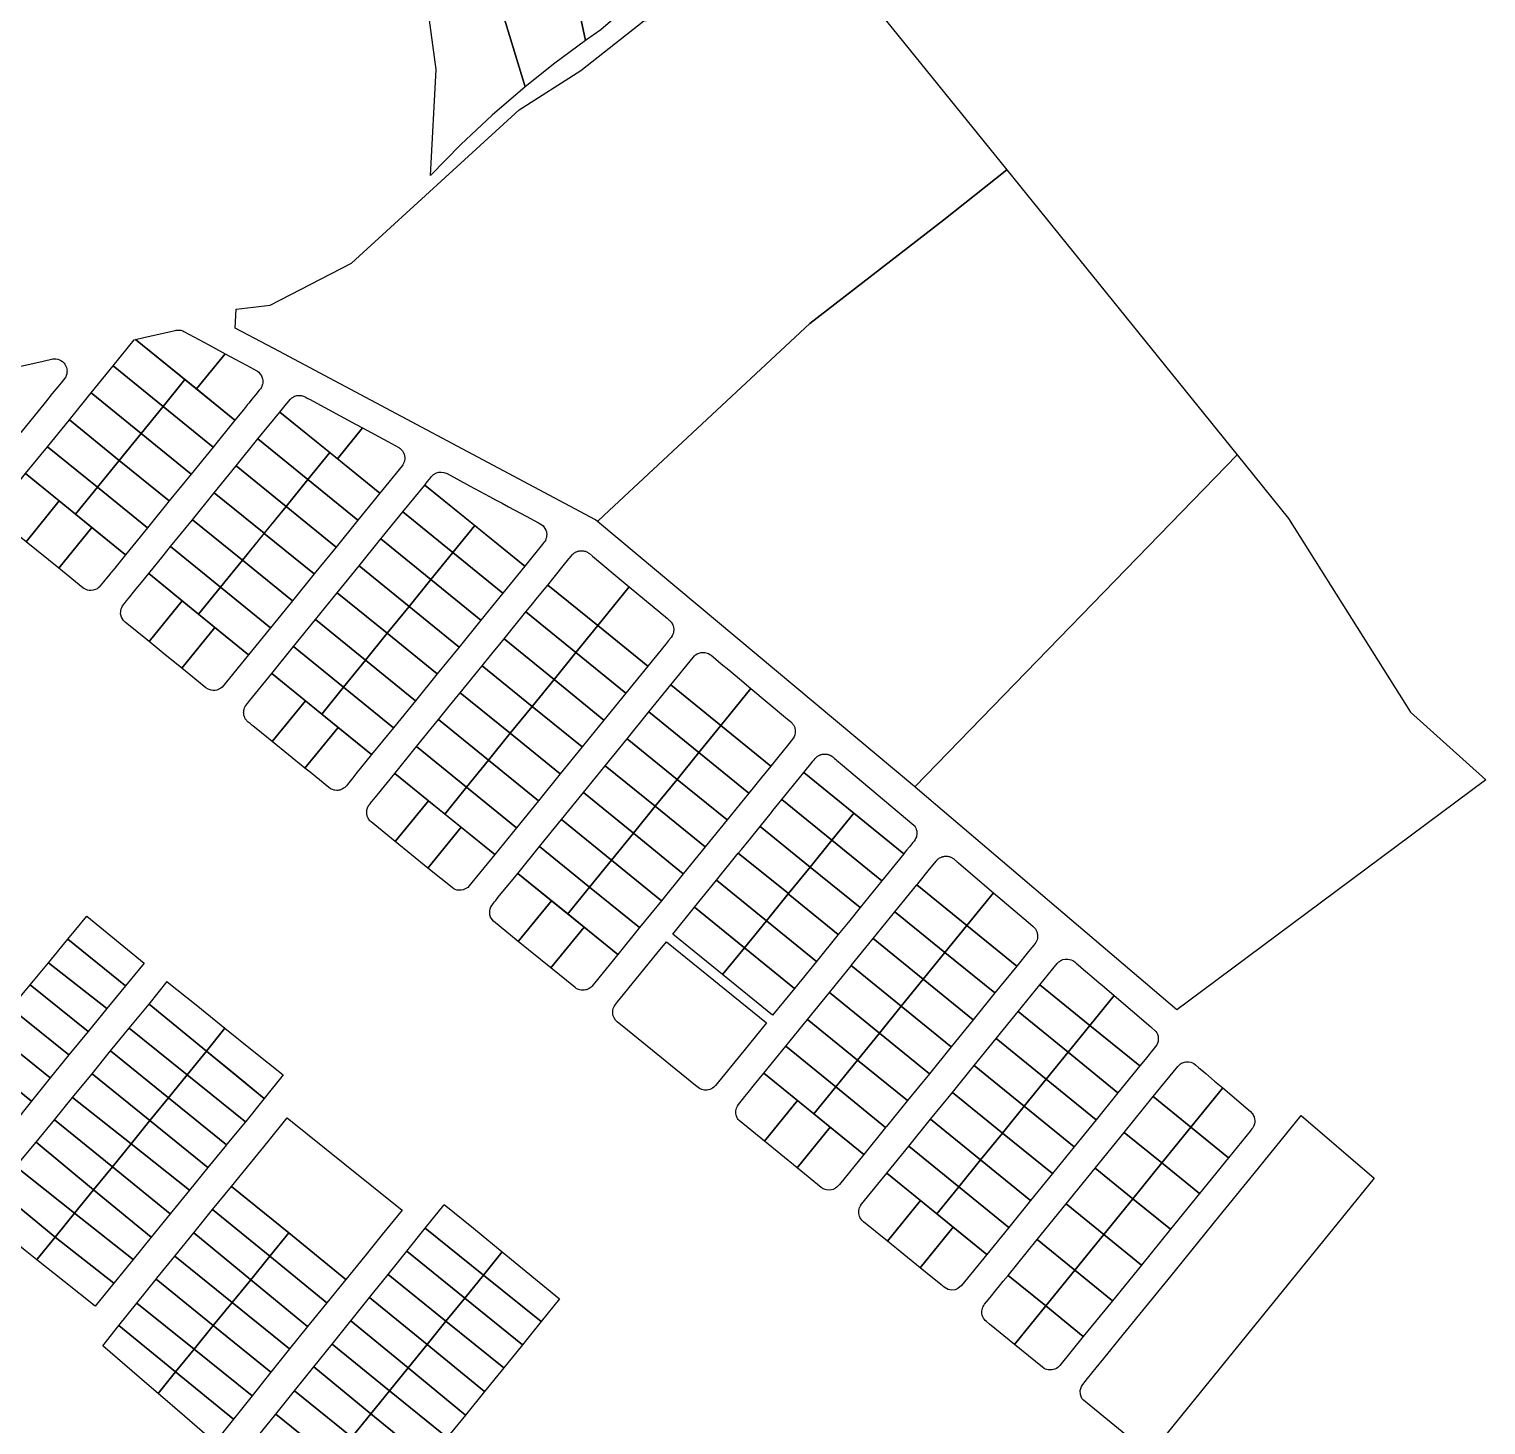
# Model space of a CAD drawing. Header units: millimetres. Extents: x 522658 to 553925, y 7796479 to 7820139.
# Drawn here: x 544670 to 545258, y 7803404 to 7803968 of the extents above; entities that cross this region are included whole.
import ezdxf

# ---------------------------------------------------------------- set-up
doc = ezdxf.new("R2010")
doc.units = ezdxf.units.MM
doc.layers.add('ZONA RESIDENCIAL 2 (ZR_2)', color=2, linetype='Continuous')

msp = doc.modelspace()

# ---------------------------------------------------------------- linework, layer by layer
at = {"layer": 'ZONA RESIDENCIAL 2 (ZR_2)'}
for points in [[(544894.35, 7803962.99), (544882, 7803953.86), (544869.98, 7803944.29), (544844.2, 7804029.05), (544878.99, 7804034.87), (544894.35, 7803962.99)], [(545064.48, 7803910.85), (545039.06, 7803890.61), (544984.94, 7803848.71), (544901.94, 7803771.39), (544899.19, 7803768.83), (544898.46, 7803769.44), (544768.48, 7803838.63), (544752.99, 7803846.88), (544753.31, 7803854.54), (544767.1, 7803856.19), (544799.9, 7803873.13), (544867.64, 7803935.04), (544892.51, 7803950.92), (544917.91, 7803971.02), (544939.6, 7803973.67), (544981.94, 7803978.96), (545009.06, 7803979.44), (545064.48, 7803910.85)], [(544899.19, 7803768.83), (544901.94, 7803771.39), (544984.94, 7803848.71), (545039.06, 7803890.61), (545064.48, 7803910.85), (545157.54, 7803795.68), (545027.31, 7803661.75), (544899.19, 7803768.83)], [(544723.81, 7803815.24), (544703.63, 7803831.63), (544712.17, 7803842.15), (544712.73, 7803842.27), (544732.63, 7803826.1), (544723.81, 7803815.24)], [(544748.86, 7803836.57), (544737.29, 7803822.32), (544712.73, 7803842.27), (544716.02, 7803843.04), (544727.46, 7803845.7), (544728.76, 7803846), (544729.17, 7803846.08), (544729.54, 7803846.12), (544730.12, 7803846.12), (544730.46, 7803846.1), (544730.98, 7803846.01), (544731.36, 7803845.91), (544731.79, 7803845.75), (544732.26, 7803845.53), (544742.34, 7803840.09), (544748.86, 7803836.57)], [(544737.29, 7803822.32), (544748.86, 7803836.57), (544754.94, 7803833.28), (544757.55, 7803831.88), (544760.48, 7803830.29), (544761.46, 7803829.76), (544761.92, 7803829.48), (544762.44, 7803829.08), (544762.79, 7803828.72), (544763.08, 7803828.37), (544763.31, 7803828.04), (544763.52, 7803827.68), (544763.75, 7803827.18), (544763.86, 7803826.86), (544763.99, 7803826.37), (544764.06, 7803825.9), (544764.09, 7803825.49), (544764.09, 7803825.25), (544764.03, 7803824.62), (544763.94, 7803824.16), (544763.88, 7803823.95), (544763.8, 7803823.69), (544763.69, 7803823.42), (544763.5, 7803823.01), (544763.38, 7803822.8), (544763.11, 7803822.4), (544762.63, 7803821.8), (544762.14, 7803821.19), (544761.83, 7803820.81), (544761.27, 7803820.12), (544760.52, 7803819.2), (544759.72, 7803818.21), (544758.96, 7803817.28), (544758.46, 7803816.66), (544757.91, 7803815.99), (544756.23, 7803813.91), (544752.82, 7803809.71), (544737.29, 7803822.32)], [(544723.81, 7803815.24), (544714.98, 7803804.37), (544694.8, 7803820.75), (544703.63, 7803831.63), (544723.81, 7803815.24)], [(544743.99, 7803798.84), (544723.81, 7803815.24), (544732.63, 7803826.1), (544752.82, 7803809.71), (544743.99, 7803798.84)], [(544714.98, 7803804.37), (544706.15, 7803793.5), (544685.97, 7803809.89), (544694.8, 7803820.75), (544714.98, 7803804.37)], [(544804.39, 7803806.59), (544794.24, 7803794.1), (544770.95, 7803813.01), (544773.11, 7803815.66), (544775.25, 7803818.26), (544775.56, 7803818.54), (544775.82, 7803818.75), (544776.03, 7803818.89), (544776.53, 7803819.19), (544776.94, 7803819.37), (544777.36, 7803819.52), (544777.89, 7803819.64), (544778.15, 7803819.69), (544778.72, 7803819.73), (544779.04, 7803819.72), (544779.42, 7803819.69), (544779.65, 7803819.65), (544780.04, 7803819.57), (544780.52, 7803819.42), (544780.84, 7803819.29), (544781.17, 7803819.13), (544781.39, 7803819.01), (544781.64, 7803818.87), (544781.98, 7803818.68), (544782.25, 7803818.54), (544782.5, 7803818.41), (544782.9, 7803818.19), (544801.48, 7803808.16), (544804.39, 7803806.59)], [(544743.99, 7803798.84), (544735.16, 7803787.97), (544714.98, 7803804.37), (544723.81, 7803815.24), (544743.99, 7803798.84)], [(544782.31, 7803785.75), (544762.13, 7803802.14), (544770.95, 7803813.01), (544791.14, 7803796.62), (544782.31, 7803785.75)], [(544706.15, 7803793.5), (544697.32, 7803782.63), (544677.14, 7803799.02), (544685.97, 7803809.89), (544706.15, 7803793.5)], [(544794.24, 7803794.1), (544804.39, 7803806.59), (544814.57, 7803801.09), (544818.95, 7803798.73), (544819.33, 7803798.47), (544819.5, 7803798.35), (544819.74, 7803798.15), (544819.87, 7803798.02), (544820.08, 7803797.81), (544820.31, 7803797.54), (544820.5, 7803797.29), (544820.64, 7803797.08), (544820.77, 7803796.86), (544820.92, 7803796.56), (544821.02, 7803796.35), (544821.13, 7803796.06), (544821.2, 7803795.85), (544821.27, 7803795.59), (544821.34, 7803795.22), (544821.38, 7803794.88), (544821.4, 7803794.51), (544821.4, 7803794.19), (544821.38, 7803793.96), (544821.32, 7803793.5), (544821.24, 7803793.15), (544821.09, 7803792.68), (544820.94, 7803792.32), (544820.87, 7803792.17), (544820.77, 7803791.98), (544820.6, 7803791.7), (544820.29, 7803791.27), (544811.32, 7803780.22), (544794.24, 7803794.1)], [(544735.16, 7803787.97), (544726.34, 7803777.11), (544706.15, 7803793.5), (544714.98, 7803804.37), (544735.16, 7803787.97)], [(544782.31, 7803785.75), (544773.48, 7803774.88), (544753.3, 7803791.27), (544762.13, 7803802.14), (544782.31, 7803785.75)], [(544697.32, 7803782.63), (544688.5, 7803771.77), (544668.32, 7803788.16), (544677.14, 7803799.02), (544697.32, 7803782.63)], [(544802.49, 7803769.36), (544782.31, 7803785.75), (544791.14, 7803796.62), (544811.32, 7803780.22), (544802.49, 7803769.36)], [(545027.31, 7803661.75), (545157.54, 7803795.68), (545178.23, 7803770.08), (545227.46, 7803691.79), (545257.93, 7803664.46), (545137.31, 7803574.74), (545133.15, 7803571.64), (545029.39, 7803660.01), (545027.31, 7803661.75)], [(544726.34, 7803777.11), (544717.51, 7803766.24), (544697.32, 7803782.63), (544706.15, 7803793.5), (544726.34, 7803777.11)], [(544773.48, 7803774.88), (544764.69, 7803764.06), (544744.48, 7803780.41), (544753.3, 7803791.27), (544773.48, 7803774.88)], [(544681.91, 7803777.12), (544668.54, 7803760.67), (544666.43, 7803762.38), (544663.47, 7803764.79), (544661.98, 7803766), (544660.92, 7803766.85), (544659.74, 7803767.81), (544658.84, 7803768.55), (544658.18, 7803769.19), (544657.79, 7803769.72), (544657.55, 7803770.13), (544657.31, 7803770.67), (544657.09, 7803771.41), (544656.99, 7803772.3), (544657.02, 7803773.01), (544657.21, 7803773.89), (544657.46, 7803774.54), (544657.68, 7803774.97), (544658.53, 7803776.1), (544668.32, 7803788.16), (544681.91, 7803777.12)], [(544802.49, 7803769.36), (544793.66, 7803758.49), (544773.48, 7803774.88), (544782.31, 7803785.75), (544802.49, 7803769.36)], [(544840.81, 7803756.27), (544820.63, 7803772.66), (544829.46, 7803783.53), (544849.64, 7803767.14), (544840.81, 7803756.27)], [(544869.83, 7803750.75), (544829.46, 7803783.53), (544830.49, 7803784.8), (544831.35, 7803785.86), (544832.23, 7803786.93), (544833.05, 7803787.74), (544834.27, 7803788.43), (544835.18, 7803788.69), (544836.17, 7803788.78), (544837.19, 7803788.66), (544838.48, 7803788.18), (544847.61, 7803783.25), (544855.61, 7803778.93), (544858.08, 7803777.6), (544860.75, 7803776.16), (544863.34, 7803774.76), (544868.07, 7803772.2), (544870.47, 7803770.91), (544875.39, 7803768.26), (544876.1, 7803767.87), (544876.73, 7803767.46), (544877.23, 7803767.04), (544877.62, 7803766.61), (544878.02, 7803766.03), (544878.36, 7803765.34), (544878.57, 7803764.71), (544878.67, 7803764.18), (544878.72, 7803763.63), (544878.69, 7803762.92), (544878.58, 7803762.31), (544878.43, 7803761.78), (544878.17, 7803761.18), (544877.83, 7803760.62), (544877.6, 7803760.32), (544869.83, 7803750.75)], [(544717.51, 7803766.24), (544708.68, 7803755.37), (544688.5, 7803771.77), (544697.32, 7803782.63), (544717.51, 7803766.24)], [(544764.69, 7803764.06), (544755.83, 7803753.15), (544735.65, 7803769.54), (544744.48, 7803780.41), (544764.69, 7803764.06)], [(544695.1, 7803766.41), (544681.74, 7803749.95), (544668.54, 7803760.67), (544681.91, 7803777.12), (544695.1, 7803766.41)], [(544793.66, 7803758.49), (544784.84, 7803747.63), (544764.66, 7803764.02), (544773.48, 7803774.88), (544793.66, 7803758.49)], [(544840.81, 7803756.27), (544831.98, 7803745.4), (544811.81, 7803761.79), (544820.63, 7803772.66), (544840.81, 7803756.27)], [(544681.74, 7803749.95), (544695.1, 7803766.41), (544708.68, 7803755.37), (544705.43, 7803751.37), (544704.28, 7803749.95), (544703.7, 7803749.23), (544702.78, 7803748.11), (544701.75, 7803746.83), (544700.99, 7803745.9), (544700.36, 7803745.13), (544699.78, 7803744.41), (544699.13, 7803743.61), (544698.47, 7803742.8), (544698.03, 7803742.33), (544697.64, 7803741.99), (544697.21, 7803741.69), (544696.59, 7803741.37), (544695.54, 7803741.04), (544694.71, 7803740.95), (544694, 7803740.98), (544693.36, 7803741.1), (544692.76, 7803741.3), (544692.03, 7803741.66), (544691.44, 7803742.07), (544681.74, 7803749.95)], [(544755.83, 7803753.15), (544747, 7803742.28), (544726.82, 7803758.67), (544735.65, 7803769.54), (544755.83, 7803753.15)], [(544861, 7803739.88), (544840.81, 7803756.27), (544849.64, 7803767.14), (544869.83, 7803750.75), (544861, 7803739.88)], [(544784.84, 7803747.63), (544776.01, 7803736.75), (544755.83, 7803753.15), (544764.66, 7803764.02), (544784.84, 7803747.63)], [(544831.98, 7803745.4), (544823.16, 7803734.54), (544802.98, 7803750.92), (544811.81, 7803761.79), (544831.98, 7803745.4)], [(544747, 7803742.28), (544738.18, 7803731.42), (544718, 7803747.81), (544723.83, 7803754.99), (544726.82, 7803758.67), (544747, 7803742.28)], [(544852.17, 7803729.01), (544831.98, 7803745.4), (544840.81, 7803756.27), (544861, 7803739.88), (544852.17, 7803729.01)], [(544899.32, 7803726.79), (544879.14, 7803743.18), (544885.38, 7803750.87), (544887.71, 7803753.73), (544888.55, 7803754.76), (544889.01, 7803755.33), (544889.16, 7803755.49), (544889.32, 7803755.65), (544889.49, 7803755.8), (544889.72, 7803755.99), (544889.92, 7803756.14), (544890.21, 7803756.32), (544890.39, 7803756.43), (544890.55, 7803756.51), (544890.8, 7803756.62), (544891.08, 7803756.73), (544891.33, 7803756.82), (544891.61, 7803756.89), (544891.82, 7803756.94), (544892.02, 7803756.97), (544892.39, 7803757.01), (544892.72, 7803757.03), (544893.01, 7803757.02), (544893.21, 7803757.01), (544893.55, 7803756.97), (544893.97, 7803756.88), (544894.33, 7803756.78), (544894.5, 7803756.71), (544894.86, 7803756.57), (544895.01, 7803756.5), (544895.22, 7803756.39), (544895.48, 7803756.23), (544895.7, 7803756.08), (544895.97, 7803755.87), (544897.17, 7803754.87), (544906.4, 7803747.17), (544912.05, 7803742.46), (544899.32, 7803726.79)], [(544731.59, 7803736.78), (544718.22, 7803720.32), (544708.52, 7803728.2), (544707.88, 7803728.81), (544707.37, 7803729.52), (544707.06, 7803730.14), (544706.76, 7803731.13), (544706.69, 7803731.6), (544706.7, 7803732.66), (544706.88, 7803733.52), (544707.1, 7803734.12), (544707.44, 7803734.74), (544708.2, 7803735.74), (544709.06, 7803736.81), (544710.36, 7803738.4), (544711.9, 7803740.3), (544713.68, 7803742.49), (544715.06, 7803744.19), (544718, 7803747.81), (544731.59, 7803736.78)], [(544776.01, 7803736.75), (544767.19, 7803725.89), (544747, 7803742.28), (544755.83, 7803753.15), (544776.01, 7803736.75)], [(544823.16, 7803734.54), (544814.33, 7803723.67), (544794.16, 7803740.06), (544802.98, 7803750.92), (544823.16, 7803734.54)], [(544767.19, 7803725.89), (544758.36, 7803715.02), (544738.18, 7803731.42), (544747, 7803742.28), (544767.19, 7803725.89)], [(544843.34, 7803718.14), (544823.16, 7803734.54), (544831.98, 7803745.4), (544852.17, 7803729.01), (544843.34, 7803718.14)], [(544890.49, 7803715.92), (544870.31, 7803732.31), (544872.42, 7803734.9), (544874.99, 7803738.07), (544879.14, 7803743.18), (544899.32, 7803726.79), (544890.49, 7803715.92)], [(544919.5, 7803710.4), (544899.32, 7803726.79), (544912.05, 7803742.46), (544927.5, 7803729.59), (544927.8, 7803729.34), (544928.23, 7803728.98), (544928.56, 7803728.68), (544928.73, 7803728.5), (544928.86, 7803728.35), (544929.05, 7803728.11), (544929.27, 7803727.8), (544929.41, 7803727.55), (544929.61, 7803727.15), (544929.8, 7803726.65), (544929.93, 7803726.16), (544930.03, 7803725.38), (544930.03, 7803724.9), (544929.96, 7803724.27), (544929.87, 7803723.87), (544929.69, 7803723.33), (544929.36, 7803722.62), (544928.91, 7803721.98), (544927.92, 7803720.76), (544926.67, 7803719.22), (544919.5, 7803710.4)], [(544744.78, 7803726.06), (544731.42, 7803709.6), (544723.92, 7803715.69), (544718.22, 7803720.32), (544731.59, 7803736.78), (544744.78, 7803726.06)], [(544814.33, 7803723.67), (544805.51, 7803712.8), (544785.33, 7803729.19), (544794.16, 7803740.06), (544814.33, 7803723.67)], [(544834.52, 7803707.27), (544814.33, 7803723.67), (544823.16, 7803734.54), (544843.34, 7803718.14), (544834.52, 7803707.27)], [(544881.67, 7803705.05), (544861.48, 7803721.44), (544870.31, 7803732.31), (544890.49, 7803715.92), (544881.67, 7803705.05)], [(544731.42, 7803709.6), (544744.78, 7803726.06), (544758.36, 7803715.02), (544747.67, 7803701.93), (544747.15, 7803701.51), (544746.65, 7803701.2), (544746.05, 7803700.93), (544745.54, 7803700.77), (544744.84, 7803700.63), (544744.03, 7803700.61), (544743.26, 7803700.7), (544742.49, 7803700.93), (544742.06, 7803701.12), (544741.12, 7803701.72), (544731.42, 7803709.6)], [(544805.51, 7803712.8), (544796.68, 7803701.93), (544776.5, 7803718.32), (544785.33, 7803729.19), (544805.51, 7803712.8)], [(544910.67, 7803699.53), (544890.49, 7803715.92), (544899.32, 7803726.79), (544919.5, 7803710.4), (544910.67, 7803699.53)], [(544825.69, 7803696.41), (544805.51, 7803712.8), (544814.33, 7803723.67), (544834.52, 7803707.27), (544825.69, 7803696.41)], [(544872.84, 7803694.18), (544852.66, 7803710.58), (544856.56, 7803715.38), (544859.75, 7803719.31), (544861.48, 7803721.44), (544881.67, 7803705.05), (544872.84, 7803694.18)], [(544796.68, 7803701.93), (544787.86, 7803691.07), (544767.68, 7803707.46), (544776.5, 7803718.32), (544796.68, 7803701.93)], [(544816.86, 7803685.54), (544796.68, 7803701.93), (544805.51, 7803712.8), (544825.69, 7803696.41), (544816.86, 7803685.54)], [(544901.85, 7803688.66), (544881.67, 7803705.05), (544890.49, 7803715.92), (544910.67, 7803699.53), (544901.85, 7803688.66)], [(544949, 7803686.44), (544928.82, 7803702.83), (544937.79, 7803713.87), (544938.39, 7803714.57), (544938.84, 7803714.95), (544939.46, 7803715.36), (544940.22, 7803715.7), (544940.89, 7803715.89), (544941.36, 7803715.96), (544941.88, 7803715.99), (544942.57, 7803715.94), (544943.48, 7803715.72), (544944.05, 7803715.49), (544944.6, 7803715.18), (544945.09, 7803714.82), (544945.89, 7803714.16), (544949.17, 7803711.42), (544952.22, 7803708.87), (544956.55, 7803705.24), (544961.15, 7803701.4), (544949, 7803686.44)], [(544781.26, 7803696.43), (544767.9, 7803679.97), (544761.39, 7803685.25), (544760.17, 7803686.24), (544759.53, 7803686.76), (544758.95, 7803687.24), (544758.19, 7803687.85), (544757.96, 7803688.05), (544757.7, 7803688.31), (544757.44, 7803688.61), (544757.27, 7803688.83), (544757.03, 7803689.21), (544756.79, 7803689.67), (544756.65, 7803690.02), (544756.54, 7803690.35), (544756.46, 7803690.66), (544756.41, 7803690.96), (544756.36, 7803691.37), (544756.35, 7803691.84), (544756.36, 7803692.13), (544756.43, 7803692.65), (544756.52, 7803693.04), (544756.71, 7803693.61), (544756.83, 7803693.87), (544757.01, 7803694.22), (544757.2, 7803694.53), (544757.85, 7803695.36), (544758.69, 7803696.39), (544767.68, 7803707.46), (544781.26, 7803696.43)], [(544864.02, 7803683.32), (544843.83, 7803699.71), (544852.66, 7803710.58), (544872.84, 7803694.18), (544864.02, 7803683.32)], [(544816.86, 7803685.54), (544808.04, 7803674.68), (544787.86, 7803691.07), (544796.68, 7803701.93), (544816.86, 7803685.54)], [(544893.02, 7803677.79), (544872.84, 7803694.18), (544881.67, 7803705.05), (544901.85, 7803688.66), (544893.02, 7803677.79)], [(544940.17, 7803675.57), (544919.99, 7803691.96), (544928.82, 7803702.83), (544949, 7803686.44), (544940.17, 7803675.57)], [(544969.18, 7803670.05), (544949, 7803686.44), (544961.15, 7803701.4), (544975.15, 7803689.7), (544977.32, 7803687.89), (544978.32, 7803686.75), (544978.84, 7803685.67), (544979.1, 7803684.42), (544979.09, 7803683.53), (544978.93, 7803682.69), (544978.62, 7803681.88), (544977.99, 7803680.9), (544975.98, 7803678.42), (544971.95, 7803673.45), (544969.18, 7803670.05)], [(544794.46, 7803685.71), (544781.09, 7803669.25), (544767.9, 7803679.97), (544781.26, 7803696.43), (544794.46, 7803685.71)], [(544855.19, 7803672.45), (544835.01, 7803688.84), (544838.82, 7803693.53), (544843.83, 7803699.71), (544864.02, 7803683.32), (544855.19, 7803672.45)], [(544884.2, 7803666.93), (544864.02, 7803683.32), (544872.84, 7803694.18), (544893.02, 7803677.79), (544884.2, 7803666.93)], [(544931.35, 7803664.7), (544911.16, 7803681.09), (544919.99, 7803691.96), (544940.17, 7803675.57), (544931.35, 7803664.7)], [(544781.09, 7803669.25), (544794.46, 7803685.71), (544808.04, 7803674.68), (544801.71, 7803666.88), (544800.46, 7803665.33), (544799.4, 7803664.04), (544798.82, 7803663.32), (544798.28, 7803662.65), (544797.83, 7803662.1), (544797.55, 7803661.78), (544797.23, 7803661.48), (544796.96, 7803661.26), (544796.5, 7803660.96), (544796.14, 7803660.76), (544795.72, 7803660.58), (544795.17, 7803660.4), (544794.81, 7803660.33), (544794.38, 7803660.27), (544793.99, 7803660.25), (544793.22, 7803660.31), (544792.91, 7803660.36), (544792.26, 7803660.55), (544791.7, 7803660.79), (544791.22, 7803661.06), (544790.8, 7803661.37), (544783.17, 7803667.57), (544781.09, 7803669.25)], [(544846.36, 7803661.58), (544826.18, 7803677.97), (544835.01, 7803688.84), (544855.19, 7803672.45), (544846.36, 7803661.58)], [(544875.37, 7803656.06), (544855.19, 7803672.45), (544864.02, 7803683.32), (544884.2, 7803666.93), (544875.37, 7803656.06)], [(544960.36, 7803659.18), (544940.17, 7803675.57), (544949, 7803686.44), (544969.18, 7803670.05), (544965.43, 7803665.42), (544960.36, 7803659.18)], [(544846.36, 7803661.58), (544837.54, 7803650.72), (544817.36, 7803667.11), (544826.18, 7803677.97), (544846.36, 7803661.58)], [(544922.52, 7803653.83), (544902.34, 7803670.23), (544911.16, 7803681.09), (544931.35, 7803664.7), (544922.52, 7803653.83)], [(544866.54, 7803645.19), (544846.36, 7803661.58), (544855.19, 7803672.45), (544875.37, 7803656.06), (544866.54, 7803645.19)], [(544951.53, 7803648.31), (544931.35, 7803664.7), (544940.17, 7803675.57), (544960.36, 7803659.18), (544951.53, 7803648.31)], [(545022.9, 7803634.67), (544982.53, 7803667.45), (544985.97, 7803671.68), (544986.23, 7803672.01), (544986.73, 7803672.61), (544987.11, 7803673.09), (544987.41, 7803673.43), (544987.58, 7803673.59), (544987.76, 7803673.75), (544987.94, 7803673.9), (544988.17, 7803674.06), (544988.38, 7803674.2), (544988.54, 7803674.3), (544988.7, 7803674.38), (544988.89, 7803674.47), (544989.07, 7803674.55), (544989.2, 7803674.61), (544989.37, 7803674.67), (544989.49, 7803674.71), (544989.57, 7803674.73), (544989.99, 7803674.84), (544990.19, 7803674.87), (544990.35, 7803674.9), (544990.45, 7803674.91), (544990.85, 7803674.94), (544991, 7803674.94), (544991.39, 7803674.92), (544991.64, 7803674.9), (544991.98, 7803674.84), (544992.2, 7803674.79), (544992.42, 7803674.73), (544992.61, 7803674.67), (544992.76, 7803674.62), (544992.89, 7803674.57), (544993.08, 7803674.48), (544993.24, 7803674.4), (544993.41, 7803674.32), (544993.6, 7803674.21), (544993.79, 7803674.08), (544994.2, 7803673.78), (544994.64, 7803673.41), (544994.94, 7803673.15), (544995.43, 7803672.75), (544995.86, 7803672.39), (544996.47, 7803671.88), (544997.33, 7803671.16), (545027.02, 7803646.17), (545027.21, 7803645.92), (545027.43, 7803645.61), (545027.63, 7803645.25), (545027.77, 7803644.95), (545027.96, 7803644.46), (545028.02, 7803644.23), (545028.11, 7803643.85), (545028.17, 7803643.4), (545028.19, 7803642.98), (545028.16, 7803642.45), (545028.09, 7803641.97), (545027.98, 7803641.51), (545027.81, 7803641.06), (545027.5, 7803640.42), (545027.07, 7803639.81), (545026.44, 7803639.03), (545026.13, 7803638.65), (545025.64, 7803638.04), (545025.17, 7803637.46), (545024.14, 7803636.2), (545023.52, 7803635.43), (545022.9, 7803634.67)], [(544830.94, 7803656.08), (544817.58, 7803639.62), (544807.87, 7803647.5), (544807.56, 7803647.78), (544807.35, 7803648), (544807.07, 7803648.32), (544806.87, 7803648.61), (544806.64, 7803648.98), (544806.45, 7803649.36), (544806.28, 7803649.82), (544806.17, 7803650.18), (544806.1, 7803650.54), (544806.05, 7803650.85), (544806.03, 7803651.2), (544806.03, 7803651.44), (544806.03, 7803651.62), (544806.04, 7803651.76), (544806.06, 7803651.98), (544806.1, 7803652.25), (544806.15, 7803652.49), (544806.19, 7803652.66), (544806.23, 7803652.79), (544806.31, 7803653.05), (544806.36, 7803653.17), (544806.4, 7803653.29), (544806.47, 7803653.45), (544806.53, 7803653.57), (544806.57, 7803653.66), (544806.69, 7803653.88), (544806.77, 7803654), (544806.86, 7803654.14), (544806.95, 7803654.28), (544807.14, 7803654.54), (544807.4, 7803654.85), (544807.66, 7803655.17), (544808, 7803655.58), (544808.3, 7803655.96), (544810.28, 7803658.39), (544817.36, 7803667.11), (544830.94, 7803656.08)], [(544913.7, 7803642.97), (544893.51, 7803659.36), (544902.34, 7803670.23), (544922.52, 7803653.83), (544913.7, 7803642.97)], [(544993.89, 7803640.19), (544973.71, 7803656.58), (544979.57, 7803663.8), (544980.85, 7803665.37), (544982.53, 7803667.45), (545002.72, 7803651.06), (544993.89, 7803640.19)], [(544866.54, 7803645.19), (544857.72, 7803634.33), (544837.54, 7803650.72), (544846.36, 7803661.58), (544866.54, 7803645.19)], [(544942.7, 7803637.44), (544922.52, 7803653.83), (544931.35, 7803664.7), (544951.53, 7803648.31), (544942.7, 7803637.44)], [(544844.14, 7803645.36), (544830.77, 7803628.9), (544817.58, 7803639.62), (544830.94, 7803656.08), (544844.14, 7803645.36)], [(544904.87, 7803632.1), (544884.69, 7803648.49), (544893.51, 7803659.36), (544913.7, 7803642.97), (544904.87, 7803632.1)], [(544933.88, 7803626.58), (544913.7, 7803642.97), (544922.52, 7803653.83), (544942.7, 7803637.44), (544933.88, 7803626.58)], [(544993.89, 7803640.19), (544985.07, 7803629.32), (544964.88, 7803645.72), (544969.48, 7803651.37), (544970.08, 7803652.11), (544971.93, 7803654.39), (544973.71, 7803656.58), (544993.89, 7803640.19)], [(544896.04, 7803621.23), (544875.86, 7803637.62), (544884.69, 7803648.49), (544904.87, 7803632.1), (544896.04, 7803621.23)], [(545014.07, 7803623.8), (544993.89, 7803640.19), (545002.72, 7803651.06), (545022.9, 7803634.67), (545014.07, 7803623.8)], [(544830.77, 7803628.9), (544844.14, 7803645.36), (544857.72, 7803634.33), (544848.54, 7803623.02), (544846.89, 7803621.11), (544845.59, 7803620.31), (544844.98, 7803620.09), (544844.18, 7803619.93), (544843.41, 7803619.91), (544842.46, 7803620.04), (544841.75, 7803620.27), (544841.23, 7803620.52), (544840.48, 7803621.02), (544835.92, 7803624.72), (544830.77, 7803628.9)], [(544925.05, 7803615.71), (544904.87, 7803632.1), (544913.7, 7803642.97), (544933.88, 7803626.58), (544925.05, 7803615.71)], [(544985.07, 7803629.32), (544976.37, 7803618.62), (544956.05, 7803634.85), (544957.34, 7803636.44), (544960.41, 7803640.22), (544964.88, 7803645.72), (544985.07, 7803629.32)], [(544896.04, 7803621.23), (544887.22, 7803610.37), (544867.04, 7803626.76), (544875.86, 7803637.62), (544896.04, 7803621.23)], [(545005.25, 7803612.93), (544985.06, 7803629.32), (544993.89, 7803640.19), (545014.07, 7803623.8), (545005.25, 7803612.93)], [(544916.22, 7803604.84), (544896.04, 7803621.23), (544904.87, 7803632.1), (544925.05, 7803615.71), (544916.22, 7803604.84)], [(544976.37, 7803618.62), (544967.41, 7803607.59), (544947.23, 7803623.98), (544956.05, 7803634.85), (544976.37, 7803618.62)], [(545048.36, 7803605.74), (545028.18, 7803622.13), (545028.51, 7803622.54), (545032.81, 7803627.84), (545035.96, 7803631.72), (545036.19, 7803631.99), (545036.31, 7803632.12), (545036.48, 7803632.3), (545036.64, 7803632.45), (545036.82, 7803632.6), (545036.99, 7803632.72), (545037.17, 7803632.85), (545037.38, 7803632.98), (545037.83, 7803633.22), (545038.13, 7803633.35), (545038.31, 7803633.42), (545038.52, 7803633.48), (545038.72, 7803633.54), (545039.07, 7803633.61), (545039.35, 7803633.65), (545039.52, 7803633.67), (545039.76, 7803633.69), (545040.13, 7803633.69), (545040.49, 7803633.66), (545040.92, 7803633.59), (545041.21, 7803633.53), (545041.64, 7803633.39), (545041.92, 7803633.28), (545042.21, 7803633.15), (545042.46, 7803633.01), (545042.6, 7803632.93), (545042.84, 7803632.76), (545043.07, 7803632.59), (545043.4, 7803632.31), (545043.63, 7803632.12), (545043.79, 7803631.98), (545044.05, 7803631.76), (545044.4, 7803631.46), (545045.07, 7803630.89), (545059.09, 7803618.95), (545048.36, 7803605.74)], [(544880.62, 7803615.73), (544867.26, 7803599.27), (544857.22, 7803607.45), (544856.63, 7803608.14), (544856.08, 7803609.13), (544855.82, 7803609.95), (544855.72, 7803610.64), (544855.73, 7803611.58), (544855.89, 7803612.38), (544856.21, 7803613.22), (544856.63, 7803613.94), (544857.21, 7803614.66), (544857.69, 7803615.25), (544858.12, 7803615.78), (544858.5, 7803616.25), (544859.17, 7803617.08), (544867.04, 7803626.76), (544880.62, 7803615.73)], [(544996.42, 7803602.07), (544976.24, 7803618.46), (544985.06, 7803629.32), (545005.25, 7803612.93), (545001.05, 7803607.77), (544996.42, 7803602.07)], [(544916.22, 7803604.84), (544907.4, 7803593.98), (544887.22, 7803610.37), (544896.04, 7803621.23), (544916.22, 7803604.84)], [(544967.41, 7803607.59), (544958.58, 7803596.72), (544938.4, 7803613.11), (544947.23, 7803623.98), (544967.41, 7803607.59)], [(544987.59, 7803591.2), (544967.41, 7803607.59), (544976.24, 7803618.46), (544996.42, 7803602.07), (544987.59, 7803591.2)], [(545039.53, 7803594.87), (545019.35, 7803611.26), (545028.18, 7803622.13), (545048.36, 7803605.74), (545039.53, 7803594.87)], [(545068.54, 7803589.35), (545048.36, 7803605.74), (545059.09, 7803618.95), (545073.14, 7803606.99), (545075.17, 7803605.26), (545075.79, 7803604.63), (545076.04, 7803604.31), (545076.32, 7803603.85), (545076.55, 7803603.37), (545076.71, 7803602.93), (545076.81, 7803602.52), (545076.89, 7803602.06), (545076.93, 7803601.55), (545076.9, 7803600.89), (545076.83, 7803600.49), (545076.69, 7803599.93), (545076.48, 7803599.39), (545076.2, 7803598.86), (545075.42, 7803597.82), (545074.6, 7803596.81), (545073.26, 7803595.16), (545068.54, 7803589.35)], [(544893.82, 7803605.01), (544880.45, 7803588.55), (544867.26, 7803599.27), (544880.62, 7803615.73), (544893.82, 7803605.01)], [(544958.58, 7803596.72), (544949.76, 7803585.86), (544929.58, 7803602.25), (544938.4, 7803613.11), (544958.58, 7803596.72)], [(544716.14, 7803590.5), (544708.59, 7803581.3), (544685.37, 7803600.22), (544692.97, 7803609.45), (544716.14, 7803590.5)], [(544978.77, 7803580.33), (544958.58, 7803596.72), (544967.41, 7803607.59), (544987.59, 7803591.2), (544978.77, 7803580.33)], [(545030.71, 7803584), (545010.52, 7803600.4), (545019.35, 7803611.26), (545039.53, 7803594.87), (545030.71, 7803584)], [(544880.45, 7803588.55), (544893.82, 7803605.01), (544907.4, 7803593.98), (544898, 7803582.4), (544897.39, 7803581.65), (544897.01, 7803581.2), (544896.77, 7803580.95), (544896.62, 7803580.82), (544896.3, 7803580.55), (544895.81, 7803580.23), (544895.55, 7803580.09), (544895.08, 7803579.88), (544894.69, 7803579.75), (544894.43, 7803579.68), (544893.79, 7803579.58), (544893.38, 7803579.56), (544892.94, 7803579.57), (544892.61, 7803579.6), (544892.15, 7803579.69), (544891.67, 7803579.83), (544891.2, 7803580.02), (544890.91, 7803580.17), (544890.65, 7803580.32), (544890.15, 7803580.67), (544880.45, 7803588.55)], [(545068.54, 7803589.35), (545059.71, 7803578.48), (545039.53, 7803594.87), (545048.36, 7803605.74), (545068.54, 7803589.35)], [(544708.59, 7803581.3), (544701.06, 7803572.13), (544677.52, 7803590.69), (544685.37, 7803600.22), (544708.59, 7803581.3)], [(544967.42, 7803566.36), (544958.27, 7803555.09), (544946.87, 7803541.06), (544946.2, 7803540.38), (544945.67, 7803539.99), (544945.24, 7803539.75), (544944.53, 7803539.45), (544943.53, 7803539.24), (544942.42, 7803539.24), (544941.29, 7803539.5), (544940.48, 7803539.88), (544939.83, 7803540.33), (544938.85, 7803541.12), (544911.31, 7803563.49), (544907.23, 7803566.8), (544906.53, 7803567.49), (544905.92, 7803568.44), (544905.61, 7803569.2), (544905.45, 7803569.88), (544905.38, 7803570.61), (544905.44, 7803571.45), (544905.61, 7803572.16), (544905.97, 7803573.04), (544906.5, 7803573.84), (544907.36, 7803574.89), (544908.53, 7803576.33), (544923.17, 7803594.36), (544927.05, 7803599.14), (544967.42, 7803566.36)], [(544978.77, 7803580.33), (544969.94, 7803569.47), (544949.76, 7803585.86), (544958.58, 7803596.72), (544978.77, 7803580.33)], [(545021.88, 7803573.13), (545001.7, 7803589.53), (545010.52, 7803600.4), (545030.71, 7803584), (545021.88, 7803573.13)], [(545059.71, 7803578.48), (545050.89, 7803567.61), (545030.69, 7803583.98), (545039.53, 7803594.87), (545059.71, 7803578.48)], [(544701.06, 7803572.13), (544693.53, 7803562.96), (544670.17, 7803581.76), (544677.52, 7803590.69), (544701.06, 7803572.13)], [(545013.06, 7803562.27), (544992.87, 7803578.66), (545001.59, 7803589.4), (545001.7, 7803589.53), (545021.88, 7803573.13), (545013.06, 7803562.27)], [(545098.04, 7803565.39), (545077.86, 7803581.79), (545084.8, 7803590.34), (545085.56, 7803591.09), (545086.34, 7803591.61), (545087.14, 7803591.94), (545088.09, 7803592.15), (545089.16, 7803592.16), (545090.52, 7803591.83), (545091.14, 7803591.54), (545091.92, 7803590.99), (545092.56, 7803590.45), (545093.31, 7803589.82), (545094.39, 7803588.89), (545095.47, 7803587.97), (545096.32, 7803587.25), (545098.81, 7803585.13), (545100.87, 7803583.38), (545103.92, 7803580.78), (545107.83, 7803577.45), (545098.04, 7803565.39)], [(545050.89, 7803567.61), (545042.06, 7803556.75), (545021.88, 7803573.13), (545030.69, 7803583.98), (545050.89, 7803567.61)], [(544693.53, 7803562.96), (544685.75, 7803553.48), (544662.4, 7803572.33), (544670.17, 7803581.76), (544693.53, 7803562.96)], [(544748.81, 7803564.26), (544741.3, 7803555.03), (544718.16, 7803574), (544725.46, 7803583.04), (544725.52, 7803582.99), (544737.12, 7803573.66), (544748.81, 7803564.26)], [(545004.23, 7803551.4), (544984.04, 7803567.8), (544992.87, 7803578.66), (545013.06, 7803562.27), (545004.23, 7803551.4)], [(545089.21, 7803554.52), (545069.03, 7803570.92), (545077.86, 7803581.79), (545098.04, 7803565.39), (545089.21, 7803554.52)], [(545118.22, 7803549), (545098.04, 7803565.39), (545107.83, 7803577.45), (545122.64, 7803564.84), (545124.73, 7803562.86), (545125.02, 7803562.41), (545125.29, 7803561.85), (545125.56, 7803560.99), (545125.67, 7803560.11), (545125.56, 7803558.9), (545125.05, 7803557.54), (545124.55, 7803556.8), (545123.6, 7803555.63), (545122.84, 7803554.69), (545121.98, 7803553.63), (545120.32, 7803551.59), (545118.22, 7803549)], [(544685.75, 7803553.48), (544678.29, 7803544.24), (544654.77, 7803563.07), (544662.4, 7803572.33), (544685.75, 7803553.48)], [(544741.3, 7803555.03), (544733.51, 7803545.44), (544710.19, 7803564.26), (544718.16, 7803574), (544741.3, 7803555.03)], [(545042.06, 7803556.75), (545033.24, 7803545.88), (545013.06, 7803562.27), (545021.88, 7803573.13), (545042.06, 7803556.75)], [(544995.4, 7803540.53), (544975.22, 7803556.93), (544984.04, 7803567.8), (545004.23, 7803551.4), (544995.4, 7803540.53)], [(545080.39, 7803543.66), (545060.2, 7803560.05), (545069.03, 7803570.92), (545089.21, 7803554.52), (545080.39, 7803543.66)], [(544678.29, 7803544.24), (544670.66, 7803534.77), (544647.08, 7803553.74), (544654.77, 7803563.07), (544678.29, 7803544.24)], [(544733.51, 7803545.44), (544725.97, 7803536.16), (544702.64, 7803555.04), (544710.19, 7803564.26), (544733.51, 7803545.44)], [(544772.25, 7803545.4), (544764.66, 7803535.87), (544752.9, 7803545.51), (544741.3, 7803555.03), (544748.81, 7803564.26), (544760.5, 7803554.86), (544772.25, 7803545.4)], [(545033.24, 7803545.88), (545024.41, 7803535.01), (545004.23, 7803551.4), (545013.06, 7803562.27), (545033.24, 7803545.88)], [(545071.56, 7803532.79), (545051.38, 7803549.18), (545060.2, 7803560.05), (545080.39, 7803543.66), (545071.56, 7803532.79)], [(545109.39, 7803538.13), (545089.21, 7803554.52), (545098.04, 7803565.39), (545118.22, 7803549), (545109.39, 7803538.13)], [(544670.66, 7803534.77), (544663.23, 7803525.56), (544639.48, 7803544.52), (544647.08, 7803553.74), (544670.66, 7803534.77)], [(544725.97, 7803536.16), (544718.49, 7803526.95), (544695.13, 7803545.87), (544702.64, 7803555.04), (544725.97, 7803536.16)], [(544764.66, 7803535.87), (544757.21, 7803526.51), (544757.11, 7803526.4), (544733.51, 7803545.44), (544741.3, 7803555.03), (544764.66, 7803535.87)], [(544995.4, 7803540.53), (544986.58, 7803529.67), (544966.39, 7803546.06), (544975.22, 7803556.93), (544995.4, 7803540.53)], [(545100.57, 7803527.27), (545080.39, 7803543.66), (545089.21, 7803554.52), (545109.39, 7803538.13), (545100.57, 7803527.27)], [(545024.41, 7803535.01), (545015.89, 7803524.53), (545015.58, 7803524.15), (544995.4, 7803540.53), (545004.23, 7803551.4), (545024.41, 7803535.01)], [(545071.56, 7803532.79), (545062.73, 7803521.92), (545042.55, 7803538.31), (545051.38, 7803549.18), (545071.56, 7803532.79)], [(545138.82, 7803524.28), (545123.63, 7803536.63), (545133.54, 7803548.83), (545134.03, 7803549.36), (545134.32, 7803549.6), (545134.64, 7803549.83), (545135.1, 7803550.11), (545135.79, 7803550.41), (545136.25, 7803550.54), (545136.78, 7803550.64), (545137.26, 7803550.68), (545137.89, 7803550.66), (545138.81, 7803550.49), (545139.41, 7803550.27), (545140.02, 7803549.95), (545140.66, 7803549.49), (545142.08, 7803548.28), (545143.2, 7803547.33), (545144.83, 7803545.94), (545148.38, 7803542.92), (545151.68, 7803540.11), (545138.82, 7803524.28)], [(544718.49, 7803526.95), (544710.88, 7803517.58), (544687.3, 7803536.3), (544695.13, 7803545.87), (544718.49, 7803526.95)], [(544757.11, 7803526.4), (544749.55, 7803517.37), (544749.41, 7803517.2), (544725.97, 7803536.16), (544733.51, 7803545.44), (544757.11, 7803526.4)], [(544979.98, 7803535.03), (544966.61, 7803518.58), (544956.39, 7803526.94), (544955.98, 7803527.44), (544955.78, 7803527.76), (544955.63, 7803528.02), (544955.43, 7803528.45), (544955.21, 7803529.13), (544955.08, 7803529.91), (544955.09, 7803530.87), (544955.19, 7803531.47), (544955.34, 7803531.97), (544955.7, 7803532.79), (544956.18, 7803533.49), (544956.74, 7803534.17), (544957.76, 7803535.43), (544958.73, 7803536.63), (544960.08, 7803538.29), (544962.67, 7803541.48), (544966.39, 7803546.06), (544979.98, 7803535.03)], [(545091.74, 7803516.4), (545071.56, 7803532.79), (545080.39, 7803543.66), (545100.57, 7803527.27), (545091.74, 7803516.4)], [(544710.88, 7803517.58), (544703.35, 7803508.31), (544679.94, 7803527.3), (544687.3, 7803536.3), (544710.88, 7803517.58)], [(544749.41, 7803517.2), (544741.91, 7803507.99), (544718.49, 7803526.95), (544725.97, 7803536.16), (544749.41, 7803517.2)], [(545015.58, 7803524.15), (545006.76, 7803513.28), (544986.58, 7803529.67), (544995.4, 7803540.53), (545015.58, 7803524.15)], [(545053.91, 7803511.05), (545033.72, 7803527.45), (545042.55, 7803538.31), (545062.73, 7803521.92), (545053.91, 7803511.05)], [(545127.1, 7803509.85), (545111.9, 7803522.19), (545123.63, 7803536.63), (545138.82, 7803524.28), (545127.1, 7803509.85)], [(545154.02, 7803511.94), (545138.82, 7803524.28), (545151.68, 7803540.11), (545162.86, 7803530.58), (545163.57, 7803529.85), (545163.72, 7803529.64), (545163.93, 7803529.31), (545164.16, 7803528.87), (545164.31, 7803528.51), (545164.56, 7803527.55), (545164.62, 7803526.92), (545164.6, 7803526.3), (545164.5, 7803525.67), (545164.36, 7803525.17), (545164.2, 7803524.77), (545163.99, 7803524.34), (545163.77, 7803523.98), (545163.5, 7803523.63), (545163.06, 7803523.08), (545162.71, 7803522.65), (545154.02, 7803511.94)], [(544966.61, 7803518.58), (544979.98, 7803535.03), (544993.17, 7803524.31), (544979.81, 7803507.86), (544966.61, 7803518.58)], [(545082.91, 7803505.53), (545062.73, 7803521.92), (545071.56, 7803532.79), (545091.74, 7803516.4), (545082.91, 7803505.53)], [(544703.35, 7803508.31), (544695.78, 7803498.99), (544672.51, 7803518.22), (544679.94, 7803527.3), (544703.35, 7803508.31)], [(544741.91, 7803507.99), (544734.47, 7803498.86), (544710.88, 7803517.58), (544718.49, 7803526.95), (544741.91, 7803507.99)], [(544805.29, 7803472.25), (544797.61, 7803462.81), (544774.57, 7803481.57), (544751.48, 7803500.38), (544759.07, 7803509.71), (544766.19, 7803518.46), (544773.96, 7803528.01), (544797.21, 7803509.34), (544820.36, 7803490.77), (544812.33, 7803480.91), (544805.29, 7803472.25)], [(544979.81, 7803507.86), (544993.17, 7803524.31), (545006.76, 7803513.28), (544996.89, 7803501.13), (544995.91, 7803500.06), (544995.35, 7803499.64), (544994.39, 7803499.17), (544993.7, 7803498.97), (544992.83, 7803498.86), (544991.69, 7803498.96), (544991.12, 7803499.1), (544990.41, 7803499.4), (544989.51, 7803499.98), (544979.81, 7803507.86)], [(545045.08, 7803500.18), (545024.89, 7803516.58), (545033.72, 7803527.45), (545053.91, 7803511.05), (545045.08, 7803500.18)], [(545122.25, 7803392.17), (545095.41, 7803414.05), (545094.85, 7803414.8), (545094.23, 7803416.35), (545094.16, 7803418.02), (545094.62, 7803419.57), (545095.13, 7803420.4), (545097.12, 7803422.86), (545100.54, 7803427.07), (545103.67, 7803430.92), (545111.64, 7803440.74), (545130.8, 7803464.32), (545150.05, 7803488.02), (545164.32, 7803505.6), (545183.29, 7803528.95), (545212.88, 7803503.76), (545122.25, 7803392.17)], [(545142.29, 7803497.51), (545127.1, 7803509.85), (545138.82, 7803524.28), (545154.02, 7803511.94), (545142.29, 7803497.51)], [(545074.09, 7803494.66), (545053.91, 7803511.05), (545062.73, 7803521.92), (545082.91, 7803505.53), (545074.09, 7803494.66)], [(545127.1, 7803509.85), (545115.37, 7803495.41), (545100.17, 7803507.75), (545111.9, 7803522.19), (545127.1, 7803509.85)], [(544695.78, 7803498.99), (544688.11, 7803489.56), (544664.43, 7803508.35), (544672.51, 7803518.22), (544695.78, 7803498.99)], [(544734.47, 7803498.86), (544726.72, 7803489.34), (544703.35, 7803508.31), (544710.88, 7803517.58), (544734.47, 7803498.86)], [(545045.08, 7803500.18), (545036.26, 7803489.32), (545016.07, 7803505.72), (545024.89, 7803516.58), (545045.08, 7803500.18)], [(544680.26, 7803479.9), (544656.82, 7803499.06), (544664.43, 7803508.35), (544688.11, 7803489.56), (544680.26, 7803479.9)], [(544726.72, 7803489.34), (544718.97, 7803479.82), (544695.78, 7803498.99), (544703.35, 7803508.31), (544726.72, 7803489.34)], [(545065.26, 7803483.8), (545045.08, 7803500.18), (545053.91, 7803511.05), (545074.09, 7803494.66), (545065.26, 7803483.8)], [(545115.37, 7803495.41), (545103.65, 7803480.97), (545088.45, 7803493.31), (545100.17, 7803507.75), (545115.37, 7803495.41)], [(545130.56, 7803483.07), (545115.37, 7803495.41), (545127.1, 7803509.85), (545142.29, 7803497.51), (545130.56, 7803483.07)], [(545029.66, 7803494.68), (545016.29, 7803478.23), (545006.59, 7803486.11), (545006.19, 7803486.47), (545005.9, 7803486.79), (545005.59, 7803487.21), (545005.31, 7803487.67), (545005.15, 7803488), (545005.02, 7803488.36), (545004.87, 7803488.85), (545004.78, 7803489.38), (545004.74, 7803489.89), (545004.76, 7803490.37), (545004.81, 7803490.8), (545004.86, 7803491.09), (545004.93, 7803491.35), (545005.08, 7803491.79), (545005.18, 7803492.04), (545005.27, 7803492.23), (545005.43, 7803492.52), (545005.86, 7803493.14), (545016.07, 7803505.72), (545029.66, 7803494.68)], [(544673.01, 7803470.97), (544672.86, 7803470.78), (544668.2, 7803474.49), (544649.14, 7803489.67), (544649.45, 7803490.05), (544656.41, 7803498.56), (544656.82, 7803499.06), (544680.26, 7803479.9), (544673.01, 7803470.97)], [(544718.97, 7803479.82), (544711.68, 7803470.87), (544688.11, 7803489.56), (544695.78, 7803498.99), (544718.97, 7803479.82)], [(544766.92, 7803472.19), (544743.83, 7803490.98), (544751.48, 7803500.38), (544774.57, 7803481.57), (544766.92, 7803472.19)], [(545065.26, 7803483.8), (545056.44, 7803472.93), (545036.26, 7803489.32), (545045.08, 7803500.18), (545065.26, 7803483.8)], [(545118.84, 7803468.63), (545103.64, 7803480.97), (545115.37, 7803495.41), (545130.56, 7803483.07), (545118.84, 7803468.63)], [(544711.68, 7803470.87), (544703.94, 7803461.37), (544680.26, 7803479.9), (544688.11, 7803489.56), (544711.68, 7803470.87)], [(544759.19, 7803462.71), (544736.24, 7803481.65), (544743.83, 7803490.98), (544766.92, 7803472.19), (544759.19, 7803462.71)], [(544860.79, 7803473.97), (544853.18, 7803464.6), (544829.67, 7803483.46), (544837.21, 7803492.85), (544837.38, 7803493.06), (544849.17, 7803483.45), (544860.79, 7803473.97)], [(545042.85, 7803483.97), (545029.49, 7803467.51), (545016.29, 7803478.23), (545029.66, 7803494.68), (545042.85, 7803483.97)], [(545103.65, 7803480.97), (545091.92, 7803466.53), (545076.72, 7803478.87), (545088.45, 7803493.31), (545103.65, 7803480.97)], [(544853.18, 7803464.6), (544845.62, 7803455.28), (544822.25, 7803474.22), (544829.67, 7803483.46), (544853.18, 7803464.6)], [(545029.49, 7803467.51), (545042.85, 7803483.97), (545056.44, 7803472.93), (545046.22, 7803460.36), (545044.68, 7803459.09), (545043.58, 7803458.67), (545042.13, 7803458.51), (545040.88, 7803458.73), (545039.19, 7803459.63), (545037.82, 7803460.74), (545036.35, 7803461.94), (545034.52, 7803463.42), (545029.49, 7803467.51)], [(544703.94, 7803461.37), (544696.35, 7803452.06), (544683.86, 7803462.01), (544672.86, 7803470.78), (544673.01, 7803470.97), (544680.26, 7803479.9), (544703.94, 7803461.37)], [(544751.71, 7803453.53), (544728.61, 7803472.27), (544736.24, 7803481.65), (544759.19, 7803462.71), (544751.71, 7803453.53)], [(544789.97, 7803453.43), (544766.92, 7803472.19), (544774.57, 7803481.57), (544797.61, 7803462.81), (544789.97, 7803453.43)], [(545091.92, 7803466.53), (545080.19, 7803452.1), (545065, 7803464.44), (545076.72, 7803478.87), (545091.92, 7803466.53)], [(545107.11, 7803454.19), (545091.92, 7803466.53), (545103.64, 7803480.97), (545118.84, 7803468.63), (545107.11, 7803454.19)], [(544744.1, 7803444.19), (544720.97, 7803462.88), (544721.36, 7803463.37), (544728.61, 7803472.27), (544751.71, 7803453.53), (544744.1, 7803444.19)], [(544782.12, 7803443.78), (544759.19, 7803462.71), (544766.92, 7803472.19), (544789.97, 7803453.43), (544782.12, 7803443.78)], [(544845.62, 7803455.28), (544838.02, 7803445.92), (544814.64, 7803464.75), (544822.25, 7803474.22), (544845.62, 7803455.28)], [(544883.88, 7803454.95), (544876.53, 7803445.87), (544853.18, 7803464.6), (544860.79, 7803473.97), (544883.88, 7803454.95)], [(545095.39, 7803439.75), (545080.19, 7803452.09), (545091.92, 7803466.53), (545107.11, 7803454.19), (545095.39, 7803439.75)], [(544736.36, 7803434.69), (544713.27, 7803453.28), (544720.97, 7803462.88), (544744.1, 7803444.19), (544736.36, 7803434.69)], [(544774.81, 7803434.8), (544751.71, 7803453.53), (544759.19, 7803462.71), (544782.12, 7803443.78), (544774.81, 7803434.8)], [(544838.02, 7803445.92), (544830.4, 7803436.53), (544807.2, 7803455.49), (544814.64, 7803464.75), (544838.02, 7803445.92)], [(544876.53, 7803445.87), (544868.88, 7803436.43), (544845.62, 7803455.28), (544853.18, 7803464.6), (544876.53, 7803445.87)], [(545080.19, 7803452.1), (545067.58, 7803436.57), (545057.45, 7803444.8), (545056.27, 7803445.76), (545055.71, 7803446.29), (545055.43, 7803446.63), (545055.06, 7803447.19), (545054.8, 7803447.72), (545054.59, 7803448.34), (545054.48, 7803448.87), (545054.42, 7803449.43), (545054.44, 7803450.06), (545054.5, 7803450.51), (545054.64, 7803451.1), (545054.81, 7803451.57), (545054.99, 7803451.95), (545055.17, 7803452.28), (545055.54, 7803452.79), (545056.35, 7803453.79), (545057.72, 7803455.48), (545060.34, 7803458.71), (545061.56, 7803460.2), (545063.09, 7803462.09), (545065, 7803464.44), (545080.19, 7803452.1)], [(544830.4, 7803436.53), (544822.74, 7803427.09), (544799.67, 7803446.12), (544807.2, 7803455.49), (544830.4, 7803436.53)], [(544868.88, 7803436.43), (544861.35, 7803427.13), (544838.02, 7803445.92), (544845.62, 7803455.28), (544868.88, 7803436.43)], [(544728.86, 7803425.49), (544705.98, 7803444.2), (544713.27, 7803453.28), (544736.36, 7803434.69), (544728.86, 7803425.49)], [(544767.34, 7803425.41), (544744.1, 7803444.19), (544751.71, 7803453.53), (544774.81, 7803434.8), (544767.34, 7803425.41)], [(545095.39, 7803439.75), (545085.93, 7803428.11), (545085.5, 7803427.65), (545085.07, 7803427.28), (545084.51, 7803426.91), (545083.92, 7803426.63), (545083.23, 7803426.41), (545082.68, 7803426.3), (545081.78, 7803426.27), (545081.15, 7803426.34), (545080.16, 7803426.63), (545079.64, 7803426.88), (545078.9, 7803427.38), (545067.58, 7803436.57), (545080.19, 7803452.09), (545095.39, 7803439.75)], [(544728.86, 7803425.49), (544721.77, 7803416.79), (544717.25, 7803420.68), (544699.43, 7803436.04), (544705.98, 7803444.2), (544728.86, 7803425.49)], [(544759.75, 7803415.87), (544736.36, 7803434.69), (544744.1, 7803444.19), (544767.34, 7803425.41), (544759.75, 7803415.87)], [(544822.74, 7803427.09), (544815.25, 7803417.86), (544792.06, 7803436.65), (544799.67, 7803446.12), (544822.74, 7803427.09)], [(544861.35, 7803427.13), (544853.61, 7803417.57), (544830.4, 7803436.53), (544838.02, 7803445.92), (544861.35, 7803427.13)], [(544815.25, 7803417.86), (544807.74, 7803408.6), (544784.7, 7803427.49), (544792.06, 7803436.65), (544815.25, 7803417.86)], [(544853.61, 7803417.57), (544845.87, 7803408.01), (544822.74, 7803427.09), (544830.4, 7803436.53), (544853.61, 7803417.57)], [(544752.21, 7803406.39), (544728.86, 7803425.49), (544736.36, 7803434.69), (544759.75, 7803415.87), (544752.21, 7803406.39)], [(544752.21, 7803406.39), (544744.74, 7803397), (544732.41, 7803407.63), (544721.77, 7803416.79), (544728.86, 7803425.49), (544752.21, 7803406.39)], [(544807.74, 7803408.6), (544800.01, 7803399.08), (544776.91, 7803417.79), (544784.7, 7803427.49), (544807.74, 7803408.6)], [(544845.87, 7803408.01), (544838.55, 7803398.97), (544815.25, 7803417.86), (544822.74, 7803427.09), (544845.87, 7803408.01)], [(544792.45, 7803389.76), (544769.39, 7803408.43), (544776.91, 7803417.79), (544800.01, 7803399.08), (544792.45, 7803389.76)], [(544838.55, 7803398.97), (544830.94, 7803389.57), (544807.74, 7803408.6), (544815.25, 7803417.86), (544838.55, 7803398.97)], [(544784.89, 7803380.44), (544761.87, 7803399.07), (544769.39, 7803408.43), (544792.45, 7803389.76), (544784.89, 7803380.44)], [(544830.94, 7803389.57), (544823.35, 7803380.19), (544800.01, 7803399.08), (544807.74, 7803408.6), (544830.94, 7803389.57)]]:
    msp.add_lwpolyline(points, close=True, dxfattribs=at)
for points in [[(544905.44, 7803971.47), (544900.63, 7803967.37), (544894.35, 7803962.99), (544878.99, 7804034.87)], [(544844.2, 7804029.05), (544869.98, 7803944.29), (544856.75, 7803932.9), (544844.01, 7803920.97), (544831.76, 7803908.53), (544834.12, 7803951.3), (544829.71, 7803984.25)], [(544662.76, 7803830.66), (544675.37, 7803833.59), (544679.29, 7803834.49), (544680.05, 7803834.55), (544680.52, 7803834.52), (544681.35, 7803834.37), (544682, 7803834.14), (544682.55, 7803833.87), (544683.16, 7803833.45), (544683.53, 7803833.12), (544683.93, 7803832.68), (544684.21, 7803832.29), (544684.47, 7803831.86), (544684.71, 7803831.31), (544684.84, 7803830.93), (544684.95, 7803830.47), (544685.01, 7803830.07), (544685.04, 7803829.58), (544685.01, 7803829.06), (544684.92, 7803828.47), (544684.71, 7803827.76), (544684.49, 7803827.28), (544684.13, 7803826.68), (544683.64, 7803826.05), (544682.62, 7803824.79), (544681.94, 7803823.96), (544681.35, 7803823.24), (544679.08, 7803820.43), (544676.76, 7803817.59), (544673.39, 7803813.43), (544670.37, 7803809.72), (544666.36, 7803804.77)]]:
    msp.add_lwpolyline(points, dxfattribs=at)

doc.saveas('drawing.dxf')
